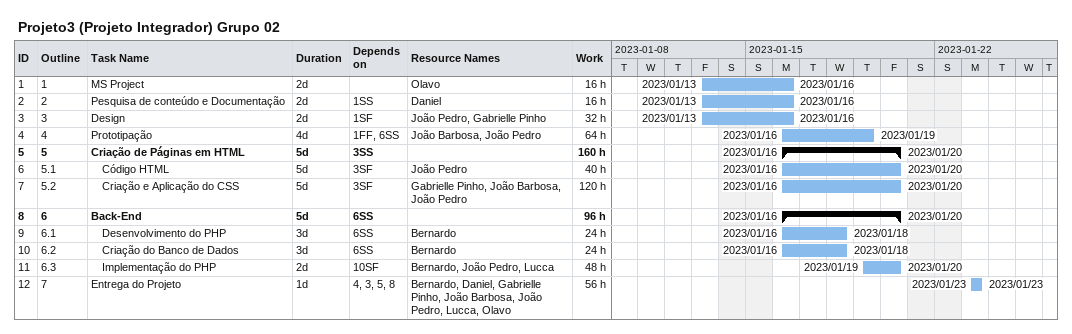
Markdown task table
Projeto3 (Projeto Integrador) Grupo 02

| ID | WBS | Task | Duration | Start | Finish | Predecessors | Resources | Work (h) |
|---|---|---|---|---|---|---|---|---|
| 1 | 1 | MS Project | 2d | 2023-01-13 | 2023-01-16 |  | Olavo | 16 |
| 2 | 2 | Pesquisa de conteúdo e Documentação | 2d | 2023-01-13 | 2023-01-16 | 1SS | Daniel | 16 |
| 3 | 3 | Design | 2d | 2023-01-13 | 2023-01-16 | 1SF | João Pedro, Gabrielle Pinho | 32 |
| 4 | 4 | Prototipação | 4d | 2023-01-16 | 2023-01-19 | 1FF, 6SS | João Barbosa, João Pedro | 64 |
| 5 | 5 | **Criação de Páginas em HTML** | 5d | 2023-01-16 | 2023-01-20 | 3SS |  | 160 |
| 6 | 5.1 | Código HTML | 5d | 2023-01-16 | 2023-01-20 | 3SF | João Pedro | 40 |
| 7 | 5.2 | Criação e Aplicação do CSS | 5d | 2023-01-16 | 2023-01-20 | 3SF | Gabrielle Pinho, João Barbosa, João Pedro | 120 |
| 8 | 6 | **Back-End** | 5d | 2023-01-16 | 2023-01-20 | 6SS |  | 96 |
| 9 | 6.1 | Desenvolvimento do PHP | 3d | 2023-01-16 | 2023-01-18 | 6SS | Bernardo | 24 |
| 10 | 6.2 | Criação do Banco de Dados | 3d | 2023-01-16 | 2023-01-18 | 6SS | Bernardo | 24 |
| 11 | 6.3 | Implementação do PHP | 2d | 2023-01-19 | 2023-01-20 | 10SF | Bernardo, João Pedro, Lucca | 48 |
| 12 | 7 | Entrega do Projeto | 1d | 2023-01-23 | 2023-01-23 | 4, 3, 5, 8 | Bernardo, Daniel, Gabrielle Pinho, João Barbosa, João Pedro, Lucca, Olavo | 56 |
